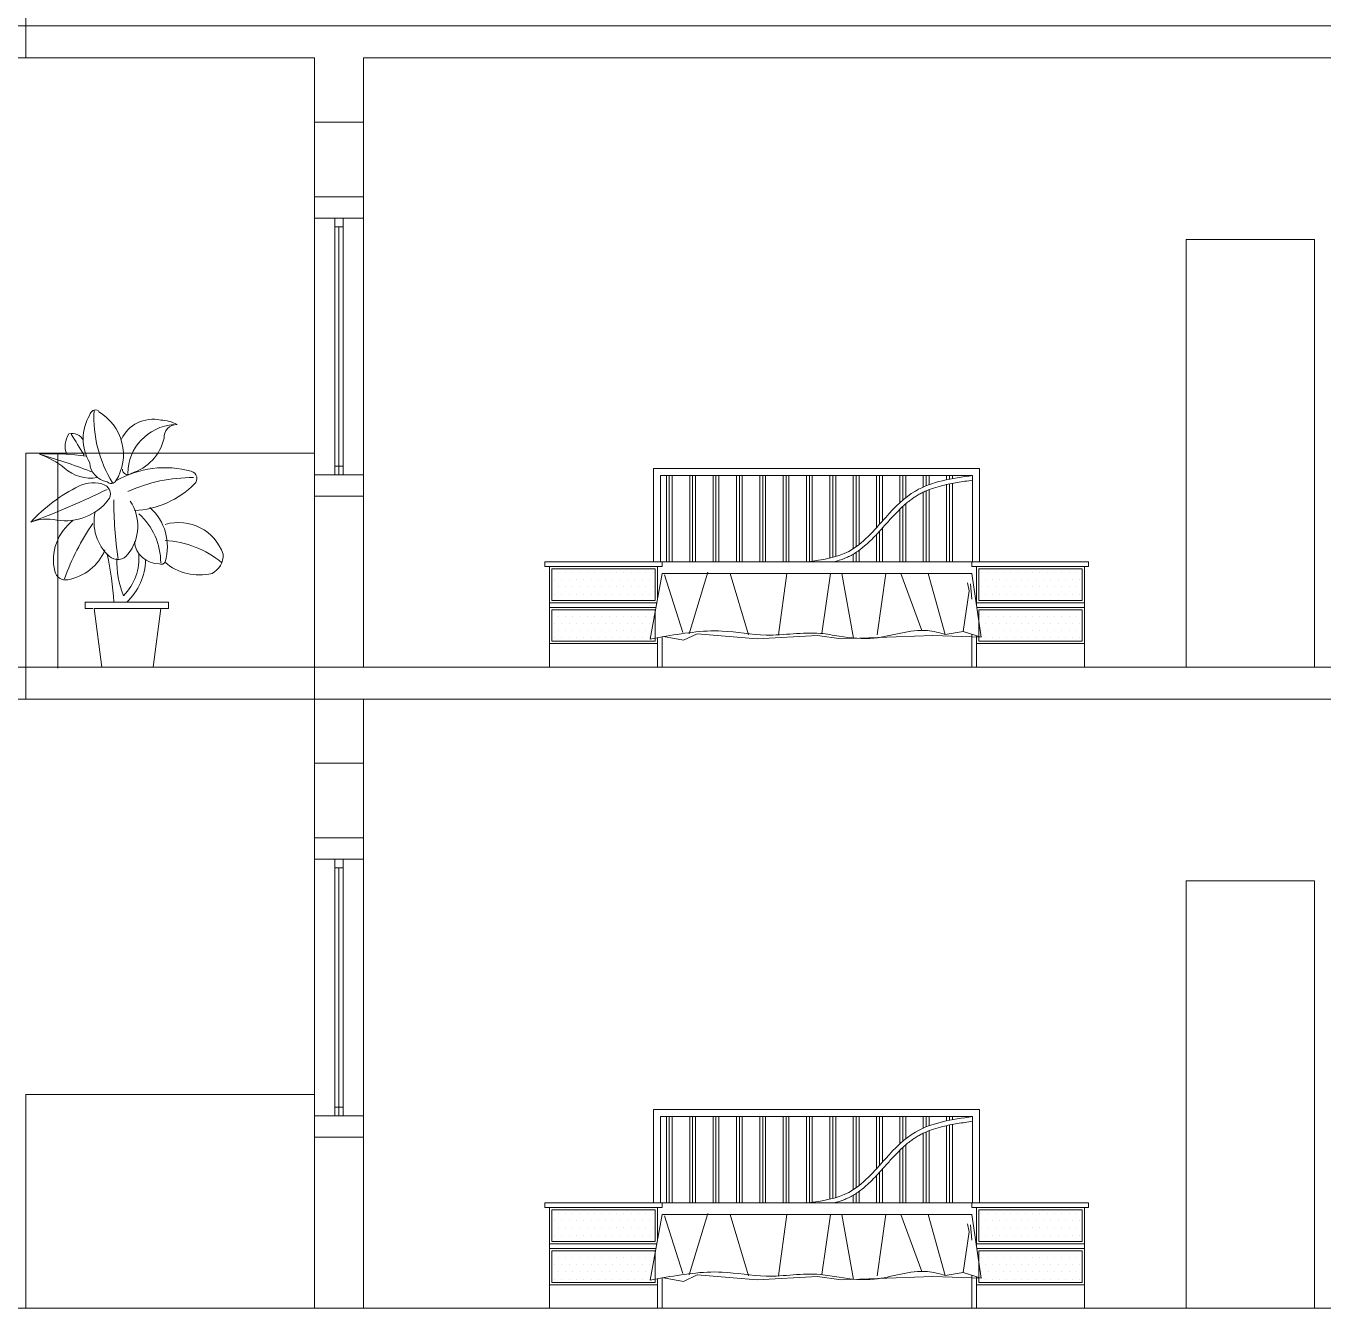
# Model space of a CAD drawing. Header units: inches. Extents: x 1090 to 1325, y 2 to 154.
# Drawn here: x 1165.01 to 1171.08, y 108.43 to 114.43 of the extents above; entities that cross this region are included whole.
import ezdxf

# ---------------------------------------------------------------- set-up
doc = ezdxf.new("R2010")
doc.units = ezdxf.units.IN
doc.header["$MEASUREMENT"] = 0
for name, color, linetype, lineweight in [('elev 1', 252, 'Continuous', 9), ('FUR', 250, 'Continuous', 9), ('walls', 250, 'Continuous', 18)]:
    doc.layers.add(name, color=color, linetype=linetype, lineweight=lineweight)
doc.layers.add('TREE', color=104, linetype='Continuous', lineweight=5, transparency=0.2)

# ---------------------------------------------------------------- blocks, each defined once
blk = doc.blocks.new('TS_TX4JCRY69AQAJP9D')
for points in [[(-6.53, 58.31, -0.41684), (-2.64, 42.51, -0.481912), (-4.59, 42.26, -0.342247), (-8.48, 46.64, -0.26696), (-8.48, 57.58, -0.497125), (-6.53, 58.56, -0.195283)], [(-1.42, 51.99, -0.36006), (7.34, 56.37, -0.113892), (10.99, 55.39, 0.422729), (8.07, 52.23, -0.268696), (0.77, 44.21, -0.687609), (-1.18, 45.18, -0.377384)], [(-9.94, 51.75, 0.381959), (-13.1, 53.21, 0.249129), (-13.59, 48.59, 0.62049)], [(-9.21, 48.1, 0.05535), (-19.67, 48.59, -0.08881), (-14.08, 45.42, 0.23543), (-6.78, 43.24, -1.125631)], [(-2.64, 42.51, -0.205137), (14.15, 44.69, -0.579639), (14.88, 41.78, -0.186386), (1.5, 35.7, 301.207595)], [(-5.07, 41.53, 0.218407), (-10.91, 41.29, 0.09322), (-21.62, 33.02, -0.162179), (-15.78, 33.51, 0.274354), (-4.34, 38.13, 0.46016), (-5.07, 41.53, 4.904044)], [(-7.26, 35.45, 0.266089), (-4.1, 25.24, 0.463079), (0.04, 25.73, 0.320357), (0.52, 37.89, -1.850789)], [(4.9, 36.43, -0.288425), (8.31, 24.02, -0.481191), (7.09, 23.54, -0.408348), (1.5, 28.64, -1.958987)], [(-12.13, 33.51, 0.289091), (-16.27, 21.84, 0.399896), (-13.35, 19.89, 0.255788), (-5.07, 26.7, 0.594079)], [(8.31, 32.54, -0.409266), (21.21, 25.73, -0.302318), (18.77, 21.35, -0.251187), (8.27, 23.91)], [(-4.6, 25.74, -0.042073), (-3.13, 14.78, 0.917888)], [(-2.4, 24.75, 0.10656), (-0.94, 16.24, 0.21569), (2.43, 25.89, -5.600516)], [(-0.21, 14.78, 0.198356), (3.97, 24.39, -2.314974)]]:
    blk.add_lwpolyline(points, format="xyb")
for points in [[(-7.75, 13.32), (-9.45, 13.32), (-9.45, 14.78), (7.34, 14.78)], [(7.34, 13.32), (9.04, 13.32), (9.04, 14.78), (-7.75, 14.78)], [(4.17, -0.05), (-5.8, -0.05), (-7.51, 13.32), (7.34, 13.32)], [(-4.34, -0.05), (5.63, -0.05), (7.34, 13.32), (-7.51, 13.32)]]:
    blk.add_lwpolyline(points)
for centre, radius, start, end in [((21.43, 57.01), 28.98, 176.9428, 211.1469), ((11.25, 44.22), 11.21, 95.0843, 180.0844), ((-2687067.84, -1613212.16), 3134149.15, 30.97983396, 30.97993766), ((-56.17, -76.79), 130.55, 68.231, 73.4336), ((-78.79, 186.44), 163.67, 290.6255, 296.9594), ((14.26, 9.69), 33.54, 89.3518, 115.0833), ((93.07, 38.41), 96.2, 180.1654, 188.1592), ((-7.75, 23.87), 15.09, 359.6677, 47.3562), ((38.19, 1.89), 55.36, 146.0833, 160.7574), ((6.97, 7.35), 21.58, 49.595, 86.4481)]:
    blk.add_arc(centre, radius, start, end)

msp = doc.modelspace()

# ---------------------------------------------------------------- linework, layer by layer
at = {"layer": 'elev 1'}
for p, q in [((1165.0071, 114.4262), (1165.0071, 115.4262)), ((1165.0071, 114.4262), (1159.7121, 114.4262)), ((1159.7121, 114.2762), (1165.0071, 114.2762)), ((1165.0071, 111.4262), (1165.0071, 112.4262)), ((1165.0071, 112.4262), (1166.3571, 112.4262)), ((1165.0071, 111.4262), (1159.7121, 111.4262)), ((1159.7121, 111.2762), (1165.0071, 111.2762)), ((1165.0071, 108.4262), (1165.0071, 109.4262)), ((1165.0071, 109.4262), (1166.3571, 109.4262)), ((1166.3571, 108.4262), (1159.7121, 108.4262))]:
    msp.add_line(p, q, dxfattribs=at)
at = {"layer": 'FUR'}
for p, q in [((1166.4521, 113.5262), (1166.4521, 112.3262)), ((1166.4921, 113.5262), (1166.4521, 113.5262)), ((1166.4521, 113.5262), (1166.4521, 113.4862)), ((1166.4921, 113.5262), (1166.4921, 112.3262)), ((1166.4921, 113.4862), (1166.4921, 113.5262)), ((1166.4521, 113.4862), (1166.4921, 113.4862)), ((1166.4721, 113.4862), (1166.4721, 112.3262)), ((1170.4371, 111.4262), (1170.4371, 113.4262)), ((1170.4371, 113.4262), (1171.0371, 113.4262)), ((1171.0371, 113.4262), (1171.0371, 111.4262)), ((1166.4921, 112.3662), (1166.4521, 112.3662)), ((1166.4521, 112.3662), (1166.4521, 112.3262)), ((1166.4921, 112.3262), (1166.4921, 112.3662)), ((1166.4521, 112.3262), (1166.4921, 112.3262)), ((1169.4693, 112.3551), (1167.9438, 112.3551)), ((1167.9438, 111.918), (1167.9438, 112.3551)), ((1169.4365, 112.3223), (1167.9766, 112.3223)), ((1167.9766, 111.918), (1167.9766, 112.3223)), ((1168.0041, 111.918), (1168.0041, 112.3223)), ((1168.0178, 111.918), (1168.0178, 112.3223)), ((1168.0314, 111.918), (1168.0314, 112.3223)), ((1168.1134, 111.918), (1168.1134, 112.3223)), ((1168.127, 111.918), (1168.127, 112.3223)), ((1168.1407, 111.918), (1168.1407, 112.3223)), ((1168.2227, 111.918), (1168.2227, 112.3223)), ((1168.2363, 111.918), (1168.2363, 112.3223)), ((1168.25, 111.918), (1168.25, 112.3223)), ((1168.3319, 111.918), (1168.3319, 112.3223)), ((1168.3456, 111.918), (1168.3456, 112.3223)), ((1168.3593, 111.918), (1168.3593, 112.3223)), ((1168.4412, 111.918), (1168.4412, 112.3223)), ((1168.4549, 111.918), (1168.4549, 112.3223)), ((1168.4685, 111.918), (1168.4685, 112.3223)), ((1168.5505, 111.918), (1168.5505, 112.3223)), ((1168.5642, 111.918), (1168.5642, 112.3223)), ((1168.5778, 111.918), (1168.5778, 112.3223)), ((1168.6598, 111.918), (1168.6598, 112.3223)), ((1168.6734, 111.918), (1168.6734, 112.3223)), ((1168.6871, 111.918), (1168.6871, 112.3223)), ((1168.7691, 111.936), (1168.7691, 112.3223)), ((1168.7827, 111.9394), (1168.7827, 112.3223)), ((1168.7964, 111.9432), (1168.7964, 112.3223)), ((1168.8783, 111.9796), (1168.8783, 112.3223)), ((1168.892, 111.9889), (1168.892, 112.3223)), ((1168.9056, 111.9991), (1168.9056, 112.3223)), ((1168.9876, 112.0785), (1168.9876, 112.3223)), ((1169.0013, 112.0937), (1169.0013, 112.3223)), ((1169.0149, 112.109), (1169.0149, 112.3223)), ((1169.0969, 112.1946), (1169.0969, 112.3223)), ((1169.1105, 112.2068), (1169.1105, 112.3223)), ((1169.1242, 112.2181), (1169.1242, 112.3223)), ((1169.2062, 112.2684), (1169.2062, 112.3223)), ((1169.2198, 112.2742), (1169.2198, 112.3223)), ((1169.2335, 112.2794), (1169.2335, 112.3223)), ((1169.3154, 112.3023), (1169.3154, 112.3223)), ((1169.3291, 112.3051), (1169.3291, 112.3223)), ((1169.3428, 112.3077), (1169.3428, 112.3223)), ((1169.4365, 111.918), (1169.4365, 112.3223)), ((1169.4693, 111.918), (1169.4693, 112.3551)), ((1169.2062, 111.918), (1169.2062, 112.2444)), ((1169.2198, 111.918), (1169.2198, 112.2506)), ((1169.2335, 111.918), (1169.2335, 112.2561)), ((1169.3154, 111.918), (1169.3154, 112.2799)), ((1169.3291, 111.918), (1169.3291, 112.2828)), ((1169.3428, 111.918), (1169.3428, 112.2854)), ((1169.1105, 111.918), (1169.1105, 112.1775)), ((1169.1242, 111.918), (1169.1242, 112.1897)), ((1169.0969, 111.918), (1169.0969, 112.1645)), ((1169.0013, 111.918), (1169.0013, 112.061)), ((1169.0149, 111.918), (1169.0149, 112.0762)), ((1168.9876, 111.918), (1168.9876, 112.0462)), ((1168.8783, 111.918), (1168.8783, 111.954)), ((1168.892, 111.918), (1168.892, 111.9624)), ((1168.9056, 111.918), (1168.9056, 111.9718)), ((1167.9848, 111.918), (1167.4357, 111.918)), ((1167.4357, 111.918), (1167.9849, 111.918)), ((1167.4357, 111.918), (1167.4357, 111.8961)), ((1167.9848, 111.8961), (1167.4357, 111.8961)), ((1167.4576, 111.8961), (1167.4576, 111.4262)), ((1167.4685, 111.7376), (1167.4685, 111.8852)), ((1167.4685, 111.8852), (1167.952, 111.8852)), ((1167.6422, 111.918), (1167.8463, 111.918)), ((1167.952, 111.8852), (1167.952, 111.7376)), ((1167.963, 111.8961), (1167.963, 111.7437)), ((1169.4328, 111.918), (1167.9766, 111.918)), ((1167.9848, 111.918), (1167.9848, 111.8961)), ((1168.7964, 111.918), (1168.7964, 111.9204)), ((1169.4328, 111.918), (1169.9792, 111.918)), ((1169.9792, 111.918), (1169.4328, 111.918)), ((1169.4328, 111.918), (1169.4328, 111.8961)), ((1169.9792, 111.8961), (1169.4328, 111.8961)), ((1169.4547, 111.8961), (1169.4547, 111.7176)), ((1169.4656, 111.7376), (1169.4656, 111.8852)), ((1169.4656, 111.8852), (1169.9491, 111.8852)), ((1169.6039, 111.918), (1169.8081, 111.918)), ((1169.9491, 111.8852), (1169.9491, 111.7376)), ((1169.9601, 111.8961), (1169.9601, 111.4262)), ((1169.9792, 111.918), (1169.9792, 111.8961)), ((1167.9849, 111.8633), (1167.9287, 111.5567)), ((1169.4328, 111.8633), (1167.9849, 111.8633)), ((1168.0817, 111.5883), (1167.9951, 111.8574)), ((1168.1976, 111.8693), (1168.1109, 111.5813)), ((1168.3877, 111.5771), (1168.3032, 111.8633)), ((1168.5681, 111.8633), (1168.5293, 111.5766)), ((1168.7719, 111.8633), (1168.7311, 111.5829)), ((1168.88, 111.5606), (1168.8251, 111.8633)), ((1168.9909, 111.5763), (1169.0315, 111.8633)), ((1169.1012, 111.8633), (1169.1994, 111.5977)), ((1169.3095, 111.579), (1169.2286, 111.8638)), ((1169.4135, 111.8199), (1169.4204, 111.783)), ((1169.4343, 111.7437), (1169.4273, 111.8153)), ((1169.4328, 111.8633), (1169.4774, 111.5657)), ((1169.4204, 111.783), (1169.3935, 111.5922)), ((1167.9598, 111.7267), (1167.4576, 111.7267)), ((1167.9558, 111.7049), (1167.4576, 111.7049)), ((1167.952, 111.7376), (1167.4685, 111.7376)), ((1167.4685, 111.5464), (1167.4685, 111.6939)), ((1167.4685, 111.6939), (1167.952, 111.6939)), ((1167.952, 111.6939), (1167.952, 111.5464)), ((1169.9601, 111.7267), (1169.4547, 111.7267)), ((1169.9601, 111.7049), (1169.4547, 111.7049)), ((1169.9491, 111.7376), (1169.4656, 111.7376)), ((1169.4656, 111.5464), (1169.4656, 111.6939)), ((1169.4656, 111.6939), (1169.9491, 111.6939)), ((1169.9491, 111.6939), (1169.9491, 111.5464)), ((1167.9287, 111.5567), (1167.9849, 111.5674)), ((1167.9848, 111.5674), (1167.9848, 111.4262)), ((1167.9849, 111.5674), (1167.9849, 111.4262)), ((1167.9849, 111.5674), (1167.9849, 111.4262)), ((1168.0837, 111.5512), (1167.9902, 111.5683)), ((1168.1483, 111.581), (1168.0837, 111.5512)), ((1168.4289, 111.5586), (1168.1483, 111.581)), ((1168.712, 111.5735), (1168.4289, 111.5586)), ((1168.8213, 111.5586), (1168.712, 111.5735)), ((1169.2509, 111.5735), (1168.8213, 111.5586)), ((1169.4774, 111.5657), (1169.2509, 111.5735)), ((1169.3935, 111.5922), (1169.3095, 111.579)), ((1169.4774, 111.5657), (1169.3935, 111.5922)), ((1169.4328, 111.5798), (1169.4328, 111.4262)), ((1169.4328, 111.5798), (1169.4328, 111.4262)), ((1169.4328, 111.5798), (1169.4328, 111.4262)), ((1169.4547, 111.5729), (1169.4547, 111.4262)), ((1167.963, 111.5355), (1167.4576, 111.5355)), ((1167.952, 111.5464), (1167.4685, 111.5464)), ((1167.963, 111.5632), (1167.963, 111.4262)), ((1169.9601, 111.5355), (1169.4547, 111.5355)), ((1169.9491, 111.5464), (1169.4656, 111.5464)), ((1166.4521, 110.5262), (1166.4521, 109.3262)), ((1166.4921, 110.5262), (1166.4521, 110.5262)), ((1166.4521, 110.5262), (1166.4521, 110.4862)), ((1166.4521, 110.4862), (1166.4921, 110.4862)), ((1166.4721, 110.4862), (1166.4721, 109.3262)), ((1166.4921, 110.5262), (1166.4921, 109.3262)), ((1166.4921, 110.4862), (1166.4921, 110.5262)), ((1170.4371, 108.4262), (1170.4371, 110.4262)), ((1170.4371, 110.4262), (1171.0371, 110.4262)), ((1171.0371, 110.4262), (1171.0371, 108.4262)), ((1166.4921, 109.3662), (1166.4521, 109.3662)), ((1166.4521, 109.3662), (1166.4521, 109.3262)), ((1166.4521, 109.3262), (1166.4921, 109.3262)), ((1166.4921, 109.3262), (1166.4921, 109.3662)), ((1169.4693, 109.3551), (1167.9438, 109.3551)), ((1167.9438, 108.918), (1167.9438, 109.3551)), ((1169.4365, 109.3223), (1167.9766, 109.3223)), ((1167.9766, 108.918), (1167.9766, 109.3223)), ((1168.0041, 108.918), (1168.0041, 109.3223)), ((1168.0178, 108.918), (1168.0178, 109.3223)), ((1168.0314, 108.918), (1168.0314, 109.3223)), ((1168.1134, 108.918), (1168.1134, 109.3223)), ((1168.127, 108.918), (1168.127, 109.3223)), ((1168.1407, 108.918), (1168.1407, 109.3223)), ((1168.2227, 108.918), (1168.2227, 109.3223)), ((1168.2363, 108.918), (1168.2363, 109.3223)), ((1168.25, 108.918), (1168.25, 109.3223)), ((1168.3319, 108.918), (1168.3319, 109.3223)), ((1168.3456, 108.918), (1168.3456, 109.3223)), ((1168.3593, 108.918), (1168.3593, 109.3223)), ((1168.4412, 108.918), (1168.4412, 109.3223)), ((1168.4549, 108.918), (1168.4549, 109.3223)), ((1168.4685, 108.918), (1168.4685, 109.3223)), ((1168.5505, 108.918), (1168.5505, 109.3223)), ((1168.5642, 108.918), (1168.5642, 109.3223)), ((1168.5778, 108.918), (1168.5778, 109.3223)), ((1168.6598, 108.918), (1168.6598, 109.3223)), ((1168.6734, 108.918), (1168.6734, 109.3223)), ((1168.6871, 108.918), (1168.6871, 109.3223)), ((1168.7691, 108.936), (1168.7691, 109.3223)), ((1168.7827, 108.9394), (1168.7827, 109.3223)), ((1168.7964, 108.9432), (1168.7964, 109.3223)), ((1168.8783, 108.9796), (1168.8783, 109.3223)), ((1168.892, 108.9889), (1168.892, 109.3223)), ((1168.9056, 108.9991), (1168.9056, 109.3223)), ((1168.9876, 109.0785), (1168.9876, 109.3223)), ((1169.0013, 109.0937), (1169.0013, 109.3223)), ((1169.0149, 109.109), (1169.0149, 109.3223)), ((1169.0969, 109.1946), (1169.0969, 109.3223)), ((1169.1105, 109.2068), (1169.1105, 109.3223)), ((1169.1242, 109.2181), (1169.1242, 109.3223)), ((1169.2062, 109.2684), (1169.2062, 109.3223)), ((1169.2198, 109.2742), (1169.2198, 109.3223)), ((1169.2335, 109.2794), (1169.2335, 109.3223)), ((1169.3154, 109.3023), (1169.3154, 109.3223)), ((1169.3291, 109.3051), (1169.3291, 109.3223)), ((1169.3428, 109.3077), (1169.3428, 109.3223)), ((1169.4365, 108.918), (1169.4365, 109.3223)), ((1169.4693, 108.918), (1169.4693, 109.3551)), ((1169.3154, 108.918), (1169.3154, 109.2799)), ((1169.3291, 108.918), (1169.3291, 109.2828)), ((1169.3428, 108.918), (1169.3428, 109.2854)), ((1169.2062, 108.918), (1169.2062, 109.2444)), ((1169.2198, 108.918), (1169.2198, 109.2506)), ((1169.2335, 108.918), (1169.2335, 109.2561)), ((1169.0969, 108.918), (1169.0969, 109.1645)), ((1169.1105, 108.918), (1169.1105, 109.1775)), ((1169.1242, 108.918), (1169.1242, 109.1897)), ((1168.9876, 108.918), (1168.9876, 109.0462)), ((1169.0013, 108.918), (1169.0013, 109.061)), ((1169.0149, 108.918), (1169.0149, 109.0762)), ((1168.892, 108.918), (1168.892, 108.9624)), ((1168.9056, 108.918), (1168.9056, 108.9718)), ((1167.9848, 108.918), (1167.4357, 108.918)), ((1167.4357, 108.918), (1167.9849, 108.918)), ((1167.4357, 108.918), (1167.4357, 108.8961)), ((1167.9848, 108.8961), (1167.4357, 108.8961)), ((1167.4576, 108.8961), (1167.4576, 108.4262)), ((1167.6422, 108.918), (1167.8463, 108.918)), ((1167.963, 108.8961), (1167.963, 108.7437)), ((1169.4328, 108.918), (1167.9766, 108.918)), ((1167.9848, 108.918), (1167.9848, 108.8961)), ((1168.7964, 108.918), (1168.7964, 108.9204)), ((1168.8783, 108.918), (1168.8783, 108.954)), ((1169.4328, 108.918), (1169.9792, 108.918)), ((1169.9792, 108.918), (1169.4328, 108.918)), ((1169.4328, 108.918), (1169.4328, 108.8961)), ((1169.9792, 108.8961), (1169.4328, 108.8961)), ((1169.4547, 108.8961), (1169.4547, 108.7176)), ((1169.6039, 108.918), (1169.8081, 108.918)), ((1169.9601, 108.8961), (1169.9601, 108.4262)), ((1169.9792, 108.918), (1169.9792, 108.8961)), ((1167.4685, 108.7376), (1167.4685, 108.8852)), ((1167.4685, 108.8852), (1167.952, 108.8852)), ((1167.9849, 108.8633), (1167.9287, 108.5567)), ((1167.952, 108.8852), (1167.952, 108.7376)), ((1169.4328, 108.8633), (1167.9849, 108.8633)), ((1168.0817, 108.5883), (1167.9951, 108.8574)), ((1168.1976, 108.8693), (1168.1109, 108.5813)), ((1168.3877, 108.5771), (1168.3032, 108.8633)), ((1168.5681, 108.8633), (1168.5293, 108.5766)), ((1168.7719, 108.8633), (1168.7311, 108.5829)), ((1168.88, 108.5606), (1168.8251, 108.8633)), ((1168.9909, 108.5763), (1169.0315, 108.8633)), ((1169.1012, 108.8633), (1169.1994, 108.5977)), ((1169.3095, 108.579), (1169.2286, 108.8638)), ((1169.4328, 108.8633), (1169.4774, 108.5657)), ((1169.4656, 108.7376), (1169.4656, 108.8852)), ((1169.4656, 108.8852), (1169.9491, 108.8852)), ((1169.9491, 108.8852), (1169.9491, 108.7376)), ((1169.4204, 108.783), (1169.3935, 108.5922)), ((1169.4135, 108.8199), (1169.4204, 108.783)), ((1169.4343, 108.7437), (1169.4273, 108.8153)), ((1167.9598, 108.7267), (1167.4576, 108.7267)), ((1167.952, 108.7376), (1167.4685, 108.7376)), ((1169.9601, 108.7267), (1169.4547, 108.7267)), ((1169.9491, 108.7376), (1169.4656, 108.7376)), ((1167.9558, 108.7049), (1167.4576, 108.7049)), ((1167.4685, 108.5464), (1167.4685, 108.6939)), ((1167.4685, 108.6939), (1167.952, 108.6939)), ((1167.952, 108.6939), (1167.952, 108.5464)), ((1169.9601, 108.7049), (1169.4547, 108.7049)), ((1169.4656, 108.5464), (1169.4656, 108.6939)), ((1169.4656, 108.6939), (1169.9491, 108.6939)), ((1169.9491, 108.6939), (1169.9491, 108.5464)), ((1167.963, 108.5355), (1167.4576, 108.5355)), ((1167.952, 108.5464), (1167.4685, 108.5464)), ((1167.9287, 108.5567), (1167.9849, 108.5674)), ((1167.963, 108.5632), (1167.963, 108.4262)), ((1167.9848, 108.5674), (1167.9848, 108.4262)), ((1167.9849, 108.5674), (1167.9849, 108.4262)), ((1167.9849, 108.5674), (1167.9849, 108.4262)), ((1168.0837, 108.5512), (1167.9902, 108.5683)), ((1168.1483, 108.581), (1168.0837, 108.5512)), ((1168.4289, 108.5586), (1168.1483, 108.581)), ((1168.712, 108.5735), (1168.4289, 108.5586)), ((1168.8213, 108.5586), (1168.712, 108.5735)), ((1169.2509, 108.5735), (1168.8213, 108.5586)), ((1169.4774, 108.5657), (1169.2509, 108.5735)), ((1169.3935, 108.5922), (1169.3095, 108.579)), ((1169.4774, 108.5657), (1169.3935, 108.5922)), ((1169.4328, 108.5798), (1169.4328, 108.4262)), ((1169.4328, 108.5798), (1169.4328, 108.4262)), ((1169.4328, 108.5798), (1169.4328, 108.4262)), ((1169.4547, 108.5729), (1169.4547, 108.4262)), ((1169.9601, 108.5355), (1169.4547, 108.5355)), ((1169.9491, 108.5464), (1169.4656, 108.5464))]:
    msp.add_line(p, q, dxfattribs=at)
at = {"layer": 'FUR', "linetype": 'Continuous'}
for p, q in [((1167.4807, 111.8352), (1167.4807, 111.8352)), ((1167.4978, 111.8694), (1167.4978, 111.8694)), ((1167.5149, 111.8352), (1167.5149, 111.8352)), ((1167.532, 111.8694), (1167.532, 111.8694)), ((1167.549, 111.8352), (1167.549, 111.8352)), ((1167.5661, 111.8694), (1167.5661, 111.8694)), ((1167.5832, 111.8352), (1167.5832, 111.8352)), ((1167.6003, 111.8694), (1167.6003, 111.8694)), ((1167.6173, 111.8352), (1167.6173, 111.8352)), ((1167.6344, 111.8694), (1167.6344, 111.8694)), ((1167.6515, 111.8352), (1167.6515, 111.8352)), ((1167.6686, 111.8694), (1167.6686, 111.8694)), ((1167.6856, 111.8352), (1167.6856, 111.8352)), ((1167.7027, 111.8694), (1167.7027, 111.8694)), ((1167.7198, 111.8352), (1167.7198, 111.8352)), ((1167.7369, 111.8694), (1167.7369, 111.8694)), ((1167.7539, 111.8352), (1167.7539, 111.8352)), ((1167.771, 111.8694), (1167.771, 111.8694)), ((1167.7881, 111.8352), (1167.7881, 111.8352)), ((1167.8052, 111.8694), (1167.8052, 111.8694)), ((1167.8222, 111.8352), (1167.8222, 111.8352)), ((1167.8393, 111.8694), (1167.8393, 111.8694)), ((1167.8564, 111.8352), (1167.8564, 111.8352)), ((1167.8735, 111.8694), (1167.8735, 111.8694)), ((1167.8905, 111.8352), (1167.8905, 111.8352)), ((1167.9076, 111.8694), (1167.9076, 111.8694)), ((1167.9247, 111.8352), (1167.9247, 111.8352)), ((1167.9418, 111.8694), (1167.9418, 111.8694)), ((1169.4785, 111.8694), (1169.4785, 111.8694)), ((1169.4955, 111.8352), (1169.4955, 111.8352)), ((1169.5126, 111.8694), (1169.5126, 111.8694)), ((1169.5297, 111.8352), (1169.5297, 111.8352)), ((1169.5468, 111.8694), (1169.5468, 111.8694)), ((1169.5638, 111.8352), (1169.5638, 111.8352)), ((1169.5809, 111.8694), (1169.5809, 111.8694)), ((1169.598, 111.8352), (1169.598, 111.8352)), ((1169.6151, 111.8694), (1169.6151, 111.8694)), ((1169.6321, 111.8352), (1169.6321, 111.8352)), ((1169.6492, 111.8694), (1169.6492, 111.8694)), ((1169.6663, 111.8352), (1169.6663, 111.8352)), ((1169.6834, 111.8694), (1169.6834, 111.8694)), ((1169.7004, 111.8352), (1169.7004, 111.8352)), ((1169.7175, 111.8694), (1169.7175, 111.8694)), ((1169.7346, 111.8352), (1169.7346, 111.8352)), ((1169.7517, 111.8694), (1169.7517, 111.8694)), ((1169.7687, 111.8352), (1169.7687, 111.8352)), ((1169.7858, 111.8694), (1169.7858, 111.8694)), ((1169.8029, 111.8352), (1169.8029, 111.8352)), ((1169.82, 111.8694), (1169.82, 111.8694)), ((1169.837, 111.8352), (1169.837, 111.8352)), ((1169.8541, 111.8694), (1169.8541, 111.8694)), ((1169.8712, 111.8352), (1169.8712, 111.8352)), ((1169.8883, 111.8694), (1169.8883, 111.8694)), ((1169.9053, 111.8352), (1169.9053, 111.8352)), ((1169.9224, 111.8694), (1169.9224, 111.8694)), ((1169.9395, 111.8352), (1169.9395, 111.8352)), ((1167.4807, 111.7669), (1167.4807, 111.7669)), ((1167.4978, 111.8011), (1167.4978, 111.8011)), ((1167.5149, 111.7669), (1167.5149, 111.7669)), ((1167.532, 111.8011), (1167.532, 111.8011)), ((1167.549, 111.7669), (1167.549, 111.7669)), ((1167.5661, 111.8011), (1167.5661, 111.8011)), ((1167.5832, 111.7669), (1167.5832, 111.7669)), ((1167.6003, 111.8011), (1167.6003, 111.8011)), ((1167.6173, 111.7669), (1167.6173, 111.7669)), ((1167.6344, 111.8011), (1167.6344, 111.8011)), ((1167.6515, 111.7669), (1167.6515, 111.7669)), ((1167.6686, 111.8011), (1167.6686, 111.8011)), ((1167.6856, 111.7669), (1167.6856, 111.7669)), ((1167.7027, 111.8011), (1167.7027, 111.8011)), ((1167.7198, 111.7669), (1167.7198, 111.7669)), ((1167.7369, 111.8011), (1167.7369, 111.8011)), ((1167.7539, 111.7669), (1167.7539, 111.7669)), ((1167.771, 111.8011), (1167.771, 111.8011)), ((1167.7881, 111.7669), (1167.7881, 111.7669)), ((1167.8052, 111.8011), (1167.8052, 111.8011)), ((1167.8222, 111.7669), (1167.8222, 111.7669)), ((1167.8393, 111.8011), (1167.8393, 111.8011)), ((1167.8564, 111.7669), (1167.8564, 111.7669)), ((1167.8735, 111.8011), (1167.8735, 111.8011)), ((1167.8905, 111.7669), (1167.8905, 111.7669)), ((1167.9076, 111.8011), (1167.9076, 111.8011)), ((1167.9247, 111.7669), (1167.9247, 111.7669)), ((1167.9418, 111.8011), (1167.9418, 111.8011)), ((1169.4785, 111.8011), (1169.4785, 111.8011)), ((1169.4955, 111.7669), (1169.4955, 111.7669)), ((1169.5126, 111.8011), (1169.5126, 111.8011)), ((1169.5297, 111.7669), (1169.5297, 111.7669)), ((1169.5468, 111.8011), (1169.5468, 111.8011)), ((1169.5638, 111.7669), (1169.5638, 111.7669)), ((1169.5809, 111.8011), (1169.5809, 111.8011)), ((1169.598, 111.7669), (1169.598, 111.7669)), ((1169.6151, 111.8011), (1169.6151, 111.8011)), ((1169.6321, 111.7669), (1169.6321, 111.7669)), ((1169.6492, 111.8011), (1169.6492, 111.8011)), ((1169.6663, 111.7669), (1169.6663, 111.7669)), ((1169.6834, 111.8011), (1169.6834, 111.8011)), ((1169.7004, 111.7669), (1169.7004, 111.7669)), ((1169.7175, 111.8011), (1169.7175, 111.8011)), ((1169.7346, 111.7669), (1169.7346, 111.7669)), ((1169.7517, 111.8011), (1169.7517, 111.8011)), ((1169.7687, 111.7669), (1169.7687, 111.7669)), ((1169.7858, 111.8011), (1169.7858, 111.8011)), ((1169.8029, 111.7669), (1169.8029, 111.7669)), ((1169.82, 111.8011), (1169.82, 111.8011)), ((1169.837, 111.7669), (1169.837, 111.7669)), ((1169.8541, 111.8011), (1169.8541, 111.8011)), ((1169.8712, 111.7669), (1169.8712, 111.7669)), ((1169.8883, 111.8011), (1169.8883, 111.8011)), ((1169.9053, 111.7669), (1169.9053, 111.7669)), ((1169.9224, 111.8011), (1169.9224, 111.8011)), ((1169.9395, 111.7669), (1169.9395, 111.7669)), ((1167.4807, 111.6303), (1167.4807, 111.6303)), ((1167.4978, 111.6645), (1167.4978, 111.6645)), ((1167.5149, 111.6303), (1167.5149, 111.6303)), ((1167.532, 111.6645), (1167.532, 111.6645)), ((1167.549, 111.6303), (1167.549, 111.6303)), ((1167.5661, 111.6645), (1167.5661, 111.6645)), ((1167.5832, 111.6303), (1167.5832, 111.6303)), ((1167.6003, 111.6645), (1167.6003, 111.6645)), ((1167.6173, 111.6303), (1167.6173, 111.6303)), ((1167.6344, 111.6645), (1167.6344, 111.6645)), ((1167.6515, 111.6303), (1167.6515, 111.6303)), ((1167.6686, 111.6645), (1167.6686, 111.6645)), ((1167.6856, 111.6303), (1167.6856, 111.6303)), ((1167.7027, 111.6645), (1167.7027, 111.6645)), ((1167.7198, 111.6303), (1167.7198, 111.6303)), ((1167.7369, 111.6645), (1167.7369, 111.6645)), ((1167.7539, 111.6303), (1167.7539, 111.6303)), ((1167.771, 111.6645), (1167.771, 111.6645)), ((1167.7881, 111.6303), (1167.7881, 111.6303)), ((1167.8052, 111.6645), (1167.8052, 111.6645)), ((1167.8222, 111.6303), (1167.8222, 111.6303)), ((1167.8393, 111.6645), (1167.8393, 111.6645)), ((1167.8564, 111.6303), (1167.8564, 111.6303)), ((1167.8735, 111.6645), (1167.8735, 111.6645)), ((1167.8905, 111.6303), (1167.8905, 111.6303)), ((1167.9076, 111.6645), (1167.9076, 111.6645)), ((1167.9247, 111.6303), (1167.9247, 111.6303)), ((1167.9418, 111.6645), (1167.9418, 111.6645)), ((1169.4785, 111.6645), (1169.4785, 111.6645)), ((1169.4955, 111.6303), (1169.4955, 111.6303)), ((1169.5126, 111.6645), (1169.5126, 111.6645)), ((1169.5297, 111.6303), (1169.5297, 111.6303)), ((1169.5468, 111.6645), (1169.5468, 111.6645)), ((1169.5638, 111.6303), (1169.5638, 111.6303)), ((1169.5809, 111.6645), (1169.5809, 111.6645)), ((1169.598, 111.6303), (1169.598, 111.6303)), ((1169.6151, 111.6645), (1169.6151, 111.6645)), ((1169.6321, 111.6303), (1169.6321, 111.6303)), ((1169.6492, 111.6645), (1169.6492, 111.6645)), ((1169.6663, 111.6303), (1169.6663, 111.6303)), ((1169.6834, 111.6645), (1169.6834, 111.6645)), ((1169.7004, 111.6303), (1169.7004, 111.6303)), ((1169.7175, 111.6645), (1169.7175, 111.6645)), ((1169.7346, 111.6303), (1169.7346, 111.6303)), ((1169.7517, 111.6645), (1169.7517, 111.6645)), ((1169.7687, 111.6303), (1169.7687, 111.6303)), ((1169.7858, 111.6645), (1169.7858, 111.6645)), ((1169.8029, 111.6303), (1169.8029, 111.6303)), ((1169.82, 111.6645), (1169.82, 111.6645)), ((1169.837, 111.6303), (1169.837, 111.6303)), ((1169.8541, 111.6645), (1169.8541, 111.6645)), ((1169.8712, 111.6303), (1169.8712, 111.6303)), ((1169.8883, 111.6645), (1169.8883, 111.6645)), ((1169.9053, 111.6303), (1169.9053, 111.6303)), ((1169.9224, 111.6645), (1169.9224, 111.6645)), ((1169.9395, 111.6303), (1169.9395, 111.6303)), ((1167.4978, 111.5962), (1167.4978, 111.5962)), ((1167.532, 111.5962), (1167.532, 111.5962)), ((1167.5661, 111.5962), (1167.5661, 111.5962)), ((1167.6003, 111.5962), (1167.6003, 111.5962)), ((1167.6344, 111.5962), (1167.6344, 111.5962)), ((1167.6686, 111.5962), (1167.6686, 111.5962)), ((1167.7027, 111.5962), (1167.7027, 111.5962)), ((1167.7369, 111.5962), (1167.7369, 111.5962)), ((1167.771, 111.5962), (1167.771, 111.5962)), ((1167.8052, 111.5962), (1167.8052, 111.5962)), ((1167.8393, 111.5962), (1167.8393, 111.5962)), ((1167.8735, 111.5962), (1167.8735, 111.5962)), ((1167.9076, 111.5962), (1167.9076, 111.5962)), ((1169.4785, 111.5962), (1169.4785, 111.5962)), ((1169.5126, 111.5962), (1169.5126, 111.5962)), ((1169.5468, 111.5962), (1169.5468, 111.5962)), ((1169.5809, 111.5962), (1169.5809, 111.5962)), ((1169.6151, 111.5962), (1169.6151, 111.5962)), ((1169.6492, 111.5962), (1169.6492, 111.5962)), ((1169.6834, 111.5962), (1169.6834, 111.5962)), ((1169.7175, 111.5962), (1169.7175, 111.5962)), ((1169.7517, 111.5962), (1169.7517, 111.5962)), ((1169.7858, 111.5962), (1169.7858, 111.5962)), ((1169.82, 111.5962), (1169.82, 111.5962)), ((1169.8541, 111.5962), (1169.8541, 111.5962)), ((1169.8883, 111.5962), (1169.8883, 111.5962)), ((1169.9224, 111.5962), (1169.9224, 111.5962)), ((1167.4807, 111.562), (1167.4807, 111.562)), ((1167.5149, 111.562), (1167.5149, 111.562)), ((1167.549, 111.562), (1167.549, 111.562)), ((1167.5832, 111.562), (1167.5832, 111.562)), ((1167.6173, 111.562), (1167.6173, 111.562)), ((1167.6515, 111.562), (1167.6515, 111.562)), ((1167.6856, 111.562), (1167.6856, 111.562)), ((1167.7198, 111.562), (1167.7198, 111.562)), ((1167.7539, 111.562), (1167.7539, 111.562)), ((1167.7881, 111.562), (1167.7881, 111.562)), ((1167.8222, 111.562), (1167.8222, 111.562)), ((1167.8564, 111.562), (1167.8564, 111.562)), ((1167.8905, 111.562), (1167.8905, 111.562)), ((1167.9247, 111.562), (1167.9247, 111.562)), ((1169.4955, 111.562), (1169.4955, 111.562)), ((1169.5297, 111.562), (1169.5297, 111.562)), ((1169.5638, 111.562), (1169.5638, 111.562)), ((1169.598, 111.562), (1169.598, 111.562)), ((1169.6321, 111.562), (1169.6321, 111.562)), ((1169.6663, 111.562), (1169.6663, 111.562)), ((1169.7004, 111.562), (1169.7004, 111.562)), ((1169.7346, 111.562), (1169.7346, 111.562)), ((1169.7687, 111.562), (1169.7687, 111.562)), ((1169.8029, 111.562), (1169.8029, 111.562)), ((1169.837, 111.562), (1169.837, 111.562)), ((1169.8712, 111.562), (1169.8712, 111.562)), ((1169.9053, 111.562), (1169.9053, 111.562)), ((1169.9395, 111.562), (1169.9395, 111.562)), ((1167.4807, 108.8352), (1167.4807, 108.8352)), ((1167.4978, 108.8694), (1167.4978, 108.8694)), ((1167.5149, 108.8352), (1167.5149, 108.8352)), ((1167.532, 108.8694), (1167.532, 108.8694)), ((1167.549, 108.8352), (1167.549, 108.8352)), ((1167.5661, 108.8694), (1167.5661, 108.8694)), ((1167.5832, 108.8352), (1167.5832, 108.8352)), ((1167.6003, 108.8694), (1167.6003, 108.8694)), ((1167.6173, 108.8352), (1167.6173, 108.8352)), ((1167.6344, 108.8694), (1167.6344, 108.8694)), ((1167.6515, 108.8352), (1167.6515, 108.8352)), ((1167.6686, 108.8694), (1167.6686, 108.8694)), ((1167.6856, 108.8352), (1167.6856, 108.8352)), ((1167.7027, 108.8694), (1167.7027, 108.8694)), ((1167.7198, 108.8352), (1167.7198, 108.8352)), ((1167.7369, 108.8694), (1167.7369, 108.8694)), ((1167.7539, 108.8352), (1167.7539, 108.8352)), ((1167.771, 108.8694), (1167.771, 108.8694)), ((1167.7881, 108.8352), (1167.7881, 108.8352)), ((1167.8052, 108.8694), (1167.8052, 108.8694)), ((1167.8222, 108.8352), (1167.8222, 108.8352)), ((1167.8393, 108.8694), (1167.8393, 108.8694)), ((1167.8564, 108.8352), (1167.8564, 108.8352)), ((1167.8735, 108.8694), (1167.8735, 108.8694)), ((1167.8905, 108.8352), (1167.8905, 108.8352)), ((1167.9076, 108.8694), (1167.9076, 108.8694)), ((1167.9247, 108.8352), (1167.9247, 108.8352)), ((1167.9418, 108.8694), (1167.9418, 108.8694)), ((1169.4785, 108.8694), (1169.4785, 108.8694)), ((1169.4955, 108.8352), (1169.4955, 108.8352)), ((1169.5126, 108.8694), (1169.5126, 108.8694)), ((1169.5297, 108.8352), (1169.5297, 108.8352)), ((1169.5468, 108.8694), (1169.5468, 108.8694)), ((1169.5638, 108.8352), (1169.5638, 108.8352)), ((1169.5809, 108.8694), (1169.5809, 108.8694)), ((1169.598, 108.8352), (1169.598, 108.8352)), ((1169.6151, 108.8694), (1169.6151, 108.8694)), ((1169.6321, 108.8352), (1169.6321, 108.8352)), ((1169.6492, 108.8694), (1169.6492, 108.8694)), ((1169.6663, 108.8352), (1169.6663, 108.8352)), ((1169.6834, 108.8694), (1169.6834, 108.8694)), ((1169.7004, 108.8352), (1169.7004, 108.8352)), ((1169.7175, 108.8694), (1169.7175, 108.8694)), ((1169.7346, 108.8352), (1169.7346, 108.8352)), ((1169.7517, 108.8694), (1169.7517, 108.8694)), ((1169.7687, 108.8352), (1169.7687, 108.8352)), ((1169.7858, 108.8694), (1169.7858, 108.8694)), ((1169.8029, 108.8352), (1169.8029, 108.8352)), ((1169.82, 108.8694), (1169.82, 108.8694)), ((1169.837, 108.8352), (1169.837, 108.8352)), ((1169.8541, 108.8694), (1169.8541, 108.8694)), ((1169.8712, 108.8352), (1169.8712, 108.8352)), ((1169.8883, 108.8694), (1169.8883, 108.8694)), ((1169.9053, 108.8352), (1169.9053, 108.8352)), ((1169.9224, 108.8694), (1169.9224, 108.8694)), ((1169.9395, 108.8352), (1169.9395, 108.8352)), ((1167.4978, 108.8011), (1167.4978, 108.8011)), ((1167.532, 108.8011), (1167.532, 108.8011)), ((1167.5661, 108.8011), (1167.5661, 108.8011)), ((1167.6003, 108.8011), (1167.6003, 108.8011)), ((1167.6344, 108.8011), (1167.6344, 108.8011)), ((1167.6686, 108.8011), (1167.6686, 108.8011)), ((1167.7027, 108.8011), (1167.7027, 108.8011)), ((1167.7369, 108.8011), (1167.7369, 108.8011)), ((1167.771, 108.8011), (1167.771, 108.8011)), ((1167.8052, 108.8011), (1167.8052, 108.8011)), ((1167.8393, 108.8011), (1167.8393, 108.8011)), ((1167.8735, 108.8011), (1167.8735, 108.8011)), ((1167.9076, 108.8011), (1167.9076, 108.8011)), ((1167.9418, 108.8011), (1167.9418, 108.8011)), ((1169.4785, 108.8011), (1169.4785, 108.8011)), ((1169.5126, 108.8011), (1169.5126, 108.8011)), ((1169.5468, 108.8011), (1169.5468, 108.8011)), ((1169.5809, 108.8011), (1169.5809, 108.8011)), ((1169.6151, 108.8011), (1169.6151, 108.8011)), ((1169.6492, 108.8011), (1169.6492, 108.8011)), ((1169.6834, 108.8011), (1169.6834, 108.8011)), ((1169.7175, 108.8011), (1169.7175, 108.8011)), ((1169.7517, 108.8011), (1169.7517, 108.8011)), ((1169.7858, 108.8011), (1169.7858, 108.8011)), ((1169.82, 108.8011), (1169.82, 108.8011)), ((1169.8541, 108.8011), (1169.8541, 108.8011)), ((1169.8883, 108.8011), (1169.8883, 108.8011)), ((1169.9224, 108.8011), (1169.9224, 108.8011)), ((1167.4807, 108.7669), (1167.4807, 108.7669)), ((1167.5149, 108.7669), (1167.5149, 108.7669)), ((1167.549, 108.7669), (1167.549, 108.7669)), ((1167.5832, 108.7669), (1167.5832, 108.7669)), ((1167.6173, 108.7669), (1167.6173, 108.7669)), ((1167.6515, 108.7669), (1167.6515, 108.7669)), ((1167.6856, 108.7669), (1167.6856, 108.7669)), ((1167.7198, 108.7669), (1167.7198, 108.7669)), ((1167.7539, 108.7669), (1167.7539, 108.7669)), ((1167.7881, 108.7669), (1167.7881, 108.7669)), ((1167.8222, 108.7669), (1167.8222, 108.7669)), ((1167.8564, 108.7669), (1167.8564, 108.7669)), ((1167.8905, 108.7669), (1167.8905, 108.7669)), ((1167.9247, 108.7669), (1167.9247, 108.7669)), ((1169.4955, 108.7669), (1169.4955, 108.7669)), ((1169.5297, 108.7669), (1169.5297, 108.7669)), ((1169.5638, 108.7669), (1169.5638, 108.7669)), ((1169.598, 108.7669), (1169.598, 108.7669)), ((1169.6321, 108.7669), (1169.6321, 108.7669)), ((1169.6663, 108.7669), (1169.6663, 108.7669)), ((1169.7004, 108.7669), (1169.7004, 108.7669)), ((1169.7346, 108.7669), (1169.7346, 108.7669)), ((1169.7687, 108.7669), (1169.7687, 108.7669)), ((1169.8029, 108.7669), (1169.8029, 108.7669)), ((1169.837, 108.7669), (1169.837, 108.7669)), ((1169.8712, 108.7669), (1169.8712, 108.7669)), ((1169.9053, 108.7669), (1169.9053, 108.7669)), ((1169.9395, 108.7669), (1169.9395, 108.7669)), ((1167.4978, 108.6645), (1167.4978, 108.6645)), ((1167.532, 108.6645), (1167.532, 108.6645)), ((1167.5661, 108.6645), (1167.5661, 108.6645)), ((1167.6003, 108.6645), (1167.6003, 108.6645)), ((1167.6344, 108.6645), (1167.6344, 108.6645)), ((1167.6686, 108.6645), (1167.6686, 108.6645)), ((1167.7027, 108.6645), (1167.7027, 108.6645)), ((1167.7369, 108.6645), (1167.7369, 108.6645)), ((1167.771, 108.6645), (1167.771, 108.6645)), ((1167.8052, 108.6645), (1167.8052, 108.6645)), ((1167.8393, 108.6645), (1167.8393, 108.6645)), ((1167.8735, 108.6645), (1167.8735, 108.6645)), ((1167.9076, 108.6645), (1167.9076, 108.6645)), ((1167.9418, 108.6645), (1167.9418, 108.6645)), ((1169.4785, 108.6645), (1169.4785, 108.6645)), ((1169.5126, 108.6645), (1169.5126, 108.6645)), ((1169.5468, 108.6645), (1169.5468, 108.6645)), ((1169.5809, 108.6645), (1169.5809, 108.6645)), ((1169.6151, 108.6645), (1169.6151, 108.6645)), ((1169.6492, 108.6645), (1169.6492, 108.6645)), ((1169.6834, 108.6645), (1169.6834, 108.6645)), ((1169.7175, 108.6645), (1169.7175, 108.6645)), ((1169.7517, 108.6645), (1169.7517, 108.6645)), ((1169.7858, 108.6645), (1169.7858, 108.6645)), ((1169.82, 108.6645), (1169.82, 108.6645)), ((1169.8541, 108.6645), (1169.8541, 108.6645)), ((1169.8883, 108.6645), (1169.8883, 108.6645)), ((1169.9224, 108.6645), (1169.9224, 108.6645)), ((1167.4807, 108.6303), (1167.4807, 108.6303)), ((1167.4978, 108.5962), (1167.4978, 108.5962)), ((1167.5149, 108.6303), (1167.5149, 108.6303)), ((1167.532, 108.5962), (1167.532, 108.5962)), ((1167.549, 108.6303), (1167.549, 108.6303)), ((1167.5661, 108.5962), (1167.5661, 108.5962)), ((1167.5832, 108.6303), (1167.5832, 108.6303)), ((1167.6003, 108.5962), (1167.6003, 108.5962)), ((1167.6173, 108.6303), (1167.6173, 108.6303)), ((1167.6344, 108.5962), (1167.6344, 108.5962)), ((1167.6515, 108.6303), (1167.6515, 108.6303)), ((1167.6686, 108.5962), (1167.6686, 108.5962)), ((1167.6856, 108.6303), (1167.6856, 108.6303)), ((1167.7027, 108.5962), (1167.7027, 108.5962)), ((1167.7198, 108.6303), (1167.7198, 108.6303)), ((1167.7369, 108.5962), (1167.7369, 108.5962)), ((1167.7539, 108.6303), (1167.7539, 108.6303)), ((1167.771, 108.5962), (1167.771, 108.5962)), ((1167.7881, 108.6303), (1167.7881, 108.6303)), ((1167.8052, 108.5962), (1167.8052, 108.5962)), ((1167.8222, 108.6303), (1167.8222, 108.6303)), ((1167.8393, 108.5962), (1167.8393, 108.5962)), ((1167.8564, 108.6303), (1167.8564, 108.6303)), ((1167.8735, 108.5962), (1167.8735, 108.5962)), ((1167.8905, 108.6303), (1167.8905, 108.6303)), ((1167.9076, 108.5962), (1167.9076, 108.5962)), ((1167.9247, 108.6303), (1167.9247, 108.6303)), ((1169.4785, 108.5962), (1169.4785, 108.5962)), ((1169.4955, 108.6303), (1169.4955, 108.6303)), ((1169.5126, 108.5962), (1169.5126, 108.5962)), ((1169.5297, 108.6303), (1169.5297, 108.6303)), ((1169.5468, 108.5962), (1169.5468, 108.5962)), ((1169.5638, 108.6303), (1169.5638, 108.6303)), ((1169.5809, 108.5962), (1169.5809, 108.5962)), ((1169.598, 108.6303), (1169.598, 108.6303)), ((1169.6151, 108.5962), (1169.6151, 108.5962)), ((1169.6321, 108.6303), (1169.6321, 108.6303)), ((1169.6492, 108.5962), (1169.6492, 108.5962)), ((1169.6663, 108.6303), (1169.6663, 108.6303)), ((1169.6834, 108.5962), (1169.6834, 108.5962)), ((1169.7004, 108.6303), (1169.7004, 108.6303)), ((1169.7175, 108.5962), (1169.7175, 108.5962)), ((1169.7346, 108.6303), (1169.7346, 108.6303)), ((1169.7517, 108.5962), (1169.7517, 108.5962)), ((1169.7687, 108.6303), (1169.7687, 108.6303)), ((1169.7858, 108.5962), (1169.7858, 108.5962)), ((1169.8029, 108.6303), (1169.8029, 108.6303)), ((1169.82, 108.5962), (1169.82, 108.5962)), ((1169.837, 108.6303), (1169.837, 108.6303)), ((1169.8541, 108.5962), (1169.8541, 108.5962)), ((1169.8712, 108.6303), (1169.8712, 108.6303)), ((1169.8883, 108.5962), (1169.8883, 108.5962)), ((1169.9053, 108.6303), (1169.9053, 108.6303)), ((1169.9224, 108.5962), (1169.9224, 108.5962)), ((1169.9395, 108.6303), (1169.9395, 108.6303)), ((1167.4807, 108.562), (1167.4807, 108.562)), ((1167.5149, 108.562), (1167.5149, 108.562)), ((1167.549, 108.562), (1167.549, 108.562)), ((1167.5832, 108.562), (1167.5832, 108.562)), ((1167.6173, 108.562), (1167.6173, 108.562)), ((1167.6515, 108.562), (1167.6515, 108.562)), ((1167.6856, 108.562), (1167.6856, 108.562)), ((1167.7198, 108.562), (1167.7198, 108.562)), ((1167.7539, 108.562), (1167.7539, 108.562)), ((1167.7881, 108.562), (1167.7881, 108.562)), ((1167.8222, 108.562), (1167.8222, 108.562)), ((1167.8564, 108.562), (1167.8564, 108.562)), ((1167.8905, 108.562), (1167.8905, 108.562)), ((1167.9247, 108.562), (1167.9247, 108.562)), ((1169.4955, 108.562), (1169.4955, 108.562)), ((1169.5297, 108.562), (1169.5297, 108.562)), ((1169.5638, 108.562), (1169.5638, 108.562)), ((1169.598, 108.562), (1169.598, 108.562)), ((1169.6321, 108.562), (1169.6321, 108.562)), ((1169.6663, 108.562), (1169.6663, 108.562)), ((1169.7004, 108.562), (1169.7004, 108.562)), ((1169.7346, 108.562), (1169.7346, 108.562)), ((1169.7687, 108.562), (1169.7687, 108.562)), ((1169.8029, 108.562), (1169.8029, 108.562)), ((1169.837, 108.562), (1169.837, 108.562)), ((1169.8712, 108.562), (1169.8712, 108.562)), ((1169.9053, 108.562), (1169.9053, 108.562)), ((1169.9395, 108.562), (1169.9395, 108.562))]:
    msp.add_line(p, q, dxfattribs=at)
at = {"layer": 'FUR'}
for points, knots in [([(1168.6653, 111.918), (1168.7329, 111.9277), (1168.8808, 111.9491), (1169.0173, 112.1166), (1169.1833, 112.2862), (1169.3417, 112.3088), (1169.4365, 112.3223)], [0, 0, 0, 0, 0.1982273, 0.4334269, 0.6191016, 0.8958814, 0.8958814, 0.8958814, 0.8958814]), ([(1168.7872, 111.918), (1168.8048, 111.9225), (1168.822, 111.928), (1168.8448, 111.9372), (1168.8507, 111.9398), (1168.8605, 111.9444), (1168.8643, 111.9463), (1168.872, 111.9504), (1168.8757, 111.9525), (1168.8869, 111.959), (1168.8941, 111.9637), (1168.9146, 111.9779), (1168.9274, 111.9882), (1168.952, 112.01), (1168.9638, 112.0215), (1168.9868, 112.0451), (1168.9979, 112.0573), (1169.0199, 112.0817), (1169.0307, 112.0939), (1169.0475, 112.1127), (1169.0535, 112.1193), (1169.0655, 112.1323), (1169.0715, 112.1387), (1169.0896, 112.1575), (1169.1018, 112.1696), (1169.1268, 112.1922), (1169.1395, 112.2028), (1169.1577, 112.2161), (1169.1628, 112.2196), (1169.1713, 112.2252), (1169.1746, 112.2272), (1169.181, 112.2311), (1169.184, 112.2328), (1169.19, 112.2362), (1169.1931, 112.2378), (1169.2023, 112.2426), (1169.2086, 112.2456), (1169.2279, 112.2542), (1169.2411, 112.2592), (1169.2685, 112.2682), (1169.2826, 112.2721), (1169.3194, 112.2812), (1169.3426, 112.2856), (1169.3893, 112.2935), (1169.4128, 112.2968), (1169.4365, 112.3002)], [106.065128, 106.065128, 106.065128, 106.065128, 153.762664, 153.762664, 170.784031, 170.784031, 182.10195, 182.10195, 193.41987, 193.41987, 216.055708, 216.055708, 259.471686, 259.471686, 302.887663, 302.887663, 346.30364, 346.30364, 389.719617, 389.719617, 413.64469, 413.64469, 437.569763, 437.569763, 485.419909, 485.419909, 533.270054, 533.270054, 551.790738, 551.790738, 563.60358, 563.60358, 574.03723, 574.03723, 584.47088, 584.47088, 605.33818, 605.33818, 647.07278, 647.07278, 688.807381, 688.807381, 753.844059, 753.844059, 817.084312, 817.084312, 817.084312, 817.084312]), ([(1169.3095, 111.579), (1169.2815, 111.5865), (1169.1716, 111.6161), (1169.0062, 111.5473), (1168.8372, 111.5644), (1168.6707, 111.5971), (1168.486, 111.5594), (1168.2404, 111.6102), (1168.0784, 111.5831), (1167.9849, 111.5674)], [0, 0, 0, 0, 0.0858, 0.337369, 0.501113, 0.590481, 0.844506, 1.050733, 1.332441, 1.332441, 1.332441, 1.332441]), ([(1168.6653, 108.918), (1168.7329, 108.9277), (1168.8808, 108.9491), (1169.0173, 109.1166), (1169.1833, 109.2862), (1169.3417, 109.3088), (1169.4365, 109.3223)], [0, 0, 0, 0, 0.1982273, 0.4334269, 0.6191016, 0.8958814, 0.8958814, 0.8958814, 0.8958814]), ([(1168.7872, 108.918), (1168.8048, 108.9225), (1168.822, 108.928), (1168.8448, 108.9372), (1168.8507, 108.9398), (1168.8605, 108.9444), (1168.8643, 108.9463), (1168.872, 108.9504), (1168.8757, 108.9525), (1168.8869, 108.959), (1168.8941, 108.9637), (1168.9146, 108.9779), (1168.9274, 108.9882), (1168.952, 109.01), (1168.9638, 109.0215), (1168.9868, 109.0451), (1168.9979, 109.0573), (1169.0199, 109.0817), (1169.0307, 109.0939), (1169.0475, 109.1127), (1169.0535, 109.1193), (1169.0655, 109.1323), (1169.0715, 109.1387), (1169.0896, 109.1575), (1169.1018, 109.1696), (1169.1268, 109.1922), (1169.1395, 109.2028), (1169.1577, 109.2161), (1169.1628, 109.2196), (1169.1713, 109.2252), (1169.1746, 109.2272), (1169.181, 109.2311), (1169.184, 109.2328), (1169.19, 109.2362), (1169.1931, 109.2378), (1169.2023, 109.2426), (1169.2086, 109.2456), (1169.2279, 109.2542), (1169.2411, 109.2592), (1169.2685, 109.2682), (1169.2826, 109.2721), (1169.3194, 109.2812), (1169.3426, 109.2856), (1169.3893, 109.2935), (1169.4128, 109.2968), (1169.4365, 109.3002)], [106.065128, 106.065128, 106.065128, 106.065128, 153.762664, 153.762664, 170.784031, 170.784031, 182.10195, 182.10195, 193.41987, 193.41987, 216.055708, 216.055708, 259.471686, 259.471686, 302.887663, 302.887663, 346.30364, 346.30364, 389.719617, 389.719617, 413.64469, 413.64469, 437.569763, 437.569763, 485.419909, 485.419909, 533.270054, 533.270054, 551.790738, 551.790738, 563.60358, 563.60358, 574.03723, 574.03723, 584.47088, 584.47088, 605.33818, 605.33818, 647.07278, 647.07278, 688.807381, 688.807381, 753.844059, 753.844059, 817.084312, 817.084312, 817.084312, 817.084312]), ([(1169.3095, 108.579), (1169.2815, 108.5865), (1169.1716, 108.6161), (1169.0062, 108.5473), (1168.8372, 108.5644), (1168.6707, 108.5971), (1168.486, 108.5594), (1168.2404, 108.6102), (1168.0784, 108.5831), (1167.9849, 108.5674)], [0, 0, 0, 0, 0.0858, 0.337369, 0.501113, 0.590481, 0.844506, 1.050733, 1.332441, 1.332441, 1.332441, 1.332441])]:
    msp.add_open_spline(points, degree=3, knots=knots, dxfattribs=at)
at = {"layer": 'walls'}
for p, q in [((1166.3571, 114.4262), (1165.0071, 114.4262)), ((1165.0071, 114.4262), (1165.0071, 114.2762)), ((1175.8944, 114.4262), (1166.3571, 114.4262)), ((1165.0071, 114.2762), (1166.3571, 114.2762)), ((1166.3571, 114.2762), (1166.3571, 111.4262)), ((1166.5871, 114.2762), (1166.5871, 111.4262)), ((1171.1171, 114.2762), (1166.5871, 114.2762)), ((1166.3571, 113.9762), (1166.5871, 113.9762)), ((1166.5871, 113.6262), (1166.3571, 113.6262)), ((1166.5871, 113.5262), (1166.3571, 113.5262)), ((1165.0071, 111.2762), (1165.0071, 112.4262)), ((1165.1571, 112.4262), (1165.0071, 112.4262)), ((1165.1571, 112.4262), (1165.1571, 111.4208)), ((1166.3571, 112.3262), (1166.5871, 112.3262)), ((1166.3571, 112.2262), (1166.5871, 112.2262)), ((1175.8944, 111.4262), (1165.0071, 111.4262)), ((1166.3571, 111.4262), (1166.3571, 108.4262)), ((1166.5871, 111.2762), (1165.0071, 111.2762)), ((1166.5871, 111.2762), (1166.5871, 108.4262)), ((1171.1171, 111.2762), (1166.5871, 111.2762)), ((1166.3571, 110.9762), (1166.5871, 110.9762)), ((1166.5871, 110.6262), (1166.3571, 110.6262)), ((1166.5871, 110.5262), (1166.3571, 110.5262)), ((1166.3571, 109.3262), (1166.5871, 109.3262)), ((1166.3571, 109.2262), (1166.5871, 109.2262)), ((1177.2461, 108.4262), (1159.7121, 108.4262))]:
    msp.add_line(p, q, dxfattribs=at)

# ---------------------------------------------------------------- block references
at = {"layer": 'TREE', "xscale": 0.0210149276035744, "yscale": 0.0204757192096372, "zscale": 0.0015}
msp.add_blockref('TS_TX4JCRY69AQAJP9D', (1165.4836, 111.4272), dxfattribs=at)

doc.saveas('drawing.dxf')
